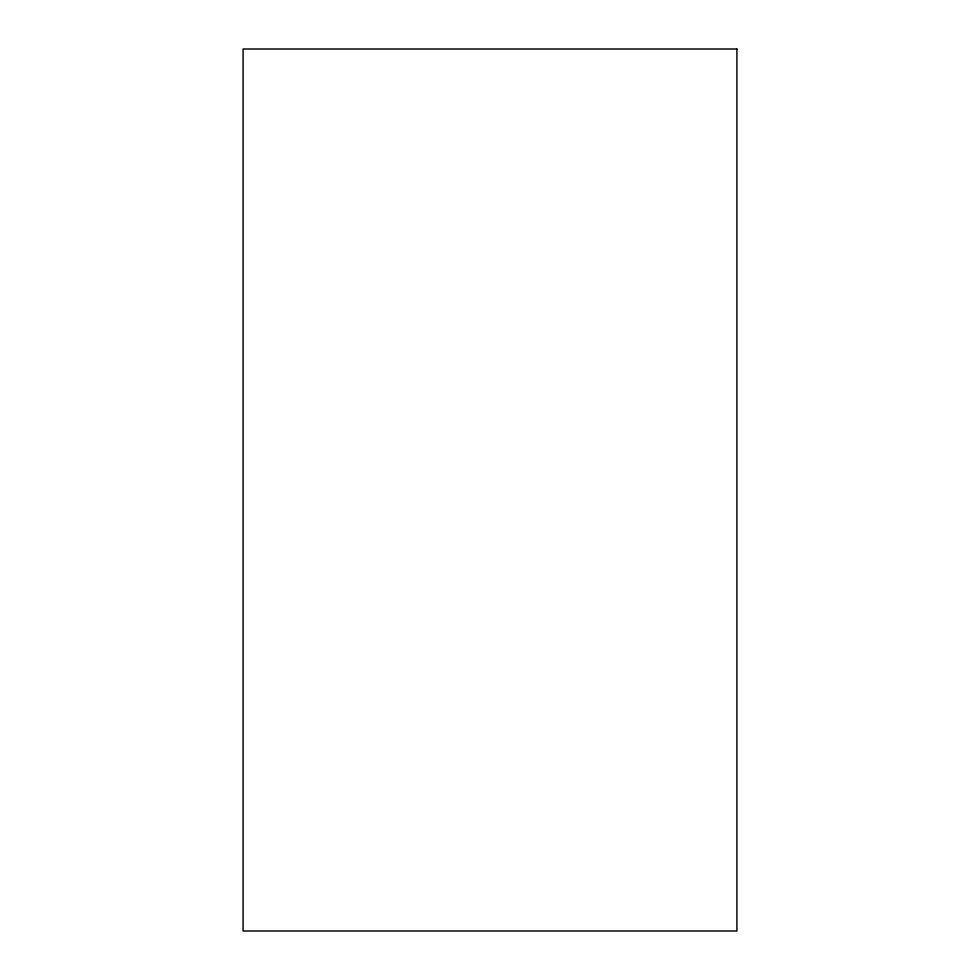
<?xml version="1.0" encoding="UTF-8"?>
<svg xmlns="http://www.w3.org/2000/svg" width="980" height="980" viewBox="0 0 980 980"><rect width="100%" height="100%" fill="white"/><g stroke="black" fill="none" stroke-linecap="round" stroke-linejoin="round"><path stroke-width="1.47" d="M736.911 49L243.089 49L243.089 931L736.911 931L736.911 49"/></g></svg>
